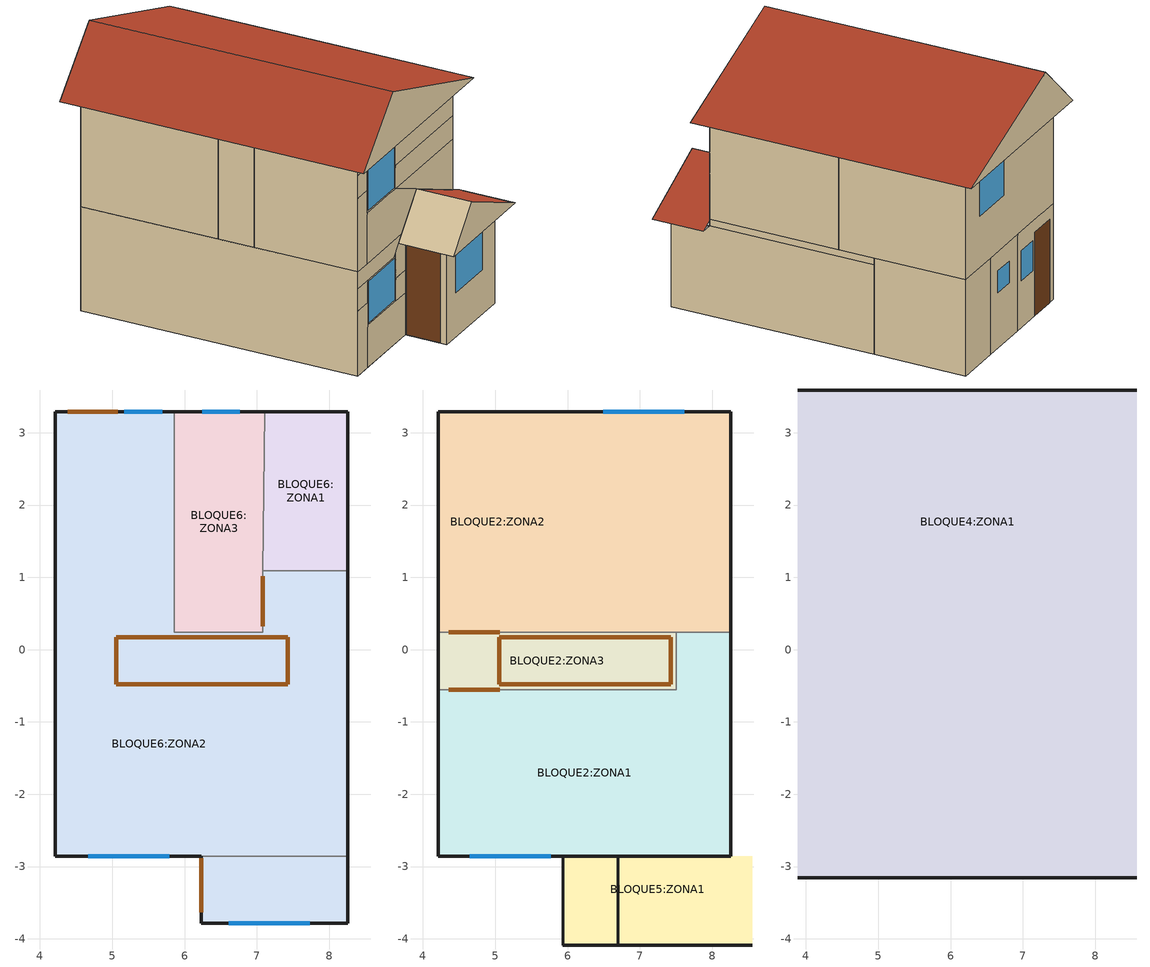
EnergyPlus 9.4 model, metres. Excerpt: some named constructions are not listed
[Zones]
BLOQUE6:ZONA2
 floor ground (Combined ground floor - Uninsulated - Lightweight): 8.26,-3.78 6.23,-3.78 6.23,-2.86 8.26,-2.86 z0; 5.86,0.24 4.21,0.24 4.21,3.29 5.86,3.29 z0; 7.08,-2.86 4.21,-2.86 4.21,0.24 7.08,0.24 z0; 8.26,-2.86 7.08,-2.86 7.08,1.09 8.26,1.09 z0
 wall outside (Wall - Uninsulated - Lightweight): 5.86,3.29 4.21,3.29 4.21,-2.86 z0:2.3; 8.26,-2.86 8.26,1.09 z2.15:2.3; 6.23,-2.86 6.23,-3.78 8.26,-3.78 8.26,1.09 z0:2.15; 5.83,-2.86 6.23,-2.86 z0.93:1.43; 4.63,-2.86 6.23,-2.86 z0:0.93; 4.21,-2.86 4.63,-2.86 z0:1.43; 4.21,-2.86 4.63,-2.86 z1.43:1.93; 4.63,-2.86 5.83,-2.86 z0.93:1.93; 5.83,-2.86,1.43 6.23,-2.86,1.43 6.23,-2.86,2.15 5.93,-2.86,2.15 5.83,-2.86,2.03; 4.21,-2.86,1.93 5.74,-2.86,1.93 6.07,-2.86,2.3 4.21,-2.86,2.3
 wall to BLOQUE5:ZONA1 (Semi-exposed wall Uninsulated - Lightweight): 5.93,-2.86,2.15 8.26,-2.86,2.15 8.26,-2.86,2.29 8.23,-2.86,2.3 6.07,-2.86,2.3
 wall to BLOQUE6:ZONA3 (Lightweight 2 x 25mm gypsum plasterboard with 100mm cavity): 7.08,1.09 7.08,0.24 5.86,0.24 5.86,3.29 z0:2.3
 wall to BLOQUE6:ZONA1 (Lightweight 2 x 25mm gypsum plasterboard with 100mm cavity): 8.26,1.09 7.08,1.09 z0:2.3
 window (Acristalamiento exterior del proyecto - 1001): 5.69,3.29 5.17,3.29 z1.12:1.84; 4.67,-2.86 5.79,-2.86 / 6.61,-3.78 7.73,-3.78 z0.97:1.89
 door inside (IRTSurface): 5.06,-0.48 7.43,-0.48 7.43,0.17 5.06,0.17 z2.3
 door (Wooden door): 5.08,3.29 4.38,3.29 / 6.23,-2.89 6.23,-3.63 z0:2
 door inside (Wooden door): 7.08,1.02 7.08,0.32 z0:2
BLOQUE6:ZONA3
 floor ground (Combined ground floor - Uninsulated - Lightweight): 7.08,0.24 5.86,0.24 5.86,3.29 7.11,3.29 z0
 wall outside (Wall - Uninsulated - Lightweight): 7.11,3.29 5.86,3.29 z0:2.3
 wall to BLOQUE6:ZONA1 (Lightweight 2 x 25mm gypsum plasterboard with 100mm cavity_Rev): 7.08,1.09 7.11,3.29 z0:2.3
 window (Acristalamiento exterior del proyecto - 1001): 6.77,3.29 6.25,3.29 z1.32:1.84
BLOQUE6:ZONA1
 floor ground (Combined ground floor - Uninsulated - Lightweight): 8.26,1.09 7.08,1.09 7.11,3.29 8.26,3.29 z0
 wall outside (Wall - Uninsulated - Lightweight): 8.26,1.09 8.26,3.29 7.11,3.29 z0:2.3
BLOQUE5:ZONA1
 floor outside (Combined external floor - Uninsulated - Lightweight): 6.23,-3.78 5.93,-3.78 5.93,-2.86 6.23,-2.86 z2.15; 8.26,-4.09 5.93,-4.09 5.93,-3.78 8.26,-3.78 z2.15; 8.55,-4.09 8.26,-4.09 8.26,-2.86 8.55,-2.86 z2.15
 floor to BLOQUE6:ZONA2 (Combined semi-exposed roof - Uninsulated - Lightweight_Reversed): 8.26,-3.78 6.23,-3.78 6.23,-2.86 8.26,-2.86 z2.15
 wall outside (Wall - Uninsulated - Lightweight): 5.93,-2.86,2.15 5.93,-4.09,2.15 6.7,-4.09,3.01 6.7,-2.86,3.01; 5.93,-4.09,2.15 8.55,-4.09,2.15 6.7,-4.09,3.01
 wall to BLOQUE2:ZONA1 (Semi-exposed wall Uninsulated - Lightweight_Rev): 8.23,-2.86,2.3 6.07,-2.86,2.3 6.7,-2.86,3.01
 roof outside (Pitched roof - Uninsulated - Lightweight): 8.55,-4.09,2.15 8.55,-2.86,2.15 6.7,-2.86,3.01 6.7,-4.09,3.01
BLOQUE2:ZONA1
 floor to BLOQUE6:ZONA2 (100mm concrete slab_Reversed_Rev): 8.26,-0.56 7.51,-0.56 7.51,0.24 8.26,0.24 z2.3; 8.26,-2.86 4.21,-2.86 4.21,-0.56 8.26,-0.56 z2.3
 wall outside (Wall - Uninsulated - Lightweight): 8.26,-2.86 8.26,0.24 / 4.21,-0.56 4.21,-2.86 z2.3:4.69; 5.81,-2.86 8.26,-2.86 z3.42:3.92; 4.21,-2.86 4.61,-2.86 z2.3:3.92; 4.21,-2.86 4.61,-2.86 z3.92:4.42; 4.21,-2.86 5.81,-2.86 z4.42:4.69; 5.81,-2.86 8.26,-2.86 z3.92:4.69; 4.61,-2.86 5.81,-2.86 z3.42:4.42; 4.61,-2.86,2.3 6.07,-2.86,2.3 6.7,-2.86,3.01 5.82,-2.86,3.42 4.61,-2.86,3.42; 5.82,-2.86,3.42 8.23,-2.86,2.3 8.26,-2.86,2.3 8.26,-2.86,3.42
 wall to BLOQUE2:ZONA3 (Lightweight 2 x 25mm gypsum plasterboard with 100mm cavity_Rev): 7.51,0.24 7.51,-0.56 4.21,-0.56 z2.3:4.69
 wall to BLOQUE2:ZONA2 (Lightweight 2 x 25mm gypsum plasterboard with 100mm cavity): 8.26,0.24 7.51,0.24 z2.3:4.69
 window (Acristalamiento exterior del proyecto - 1001): 4.65,-2.86 5.77,-2.86 z3.46:4.38
 door inside (Wooden door_Rev): 5.06,-0.56 4.36,-0.56 z2.4:4.4
BLOQUE2:ZONA3
 floor to BLOQUE6:ZONA2 (100mm concrete slab_Reversed_Rev): 7.51,-0.56 4.21,-0.56 4.21,0.24 7.51,0.24 z2.3
 wall outside (Wall - Uninsulated - Lightweight): 4.21,0.24 4.21,-0.56 z2.3:4.69
 wall to BLOQUE2:ZONA2 (Lightweight 2 x 25mm gypsum plasterboard with 100mm cavity): 7.51,0.24 4.21,0.24 z2.3:4.69
 door inside (Wooden door): 5.06,0.24 4.36,0.24 z2.4:4.4
BLOQUE2:ZONA2
 floor to BLOQUE6:ZONA2 (100mm concrete slab_Reversed_Rev): 5.86,0.24 4.21,0.24 4.21,3.29 5.86,3.29 z2.3; 8.26,0.24 7.08,0.24 7.08,1.09 8.26,1.09 z2.3
 floor to BLOQUE6:ZONA1 (100mm concrete slab_Reversed_Rev): 8.26,1.09 7.08,1.09 7.11,3.29 8.26,3.29 z2.3
 floor to BLOQUE6:ZONA3 (100mm concrete slab_Reversed_Rev): 7.08,0.24 5.86,0.24 5.86,3.29 7.11,3.29 z2.3
 wall outside (Wall - Uninsulated - Lightweight): 8.26,0.24 8.26,3.29 4.21,3.29 4.21,0.24 z2.3:4.69
 window (Acristalamiento exterior del proyecto - 1001): 7.62,3.29 6.5,3.29 z3.53:4.45
BLOQUE4:ZONA1
 floor outside (Combined external floor - Uninsulated - Lightweight): 4.21,-2.86 3.89,-2.86 3.89,0.22 4.21,0.22 z4.69; 8.26,-3.16 3.89,-3.16 3.89,-2.86 8.26,-2.86 z4.69; 8.58,-3.16 8.26,-3.16 8.26,0.22 8.58,0.22 z4.69; 8.58,0.22 8.26,0.22 8.26,3.29 8.58,3.29 z4.69; 8.58,3.29 4.21,3.29 4.21,3.59 8.58,3.59 z4.69; 4.21,0.22 3.89,0.22 3.89,3.59 4.21,3.59 z4.69
 floor to BLOQUE2:ZONA3 (Combined semi-exposed roof - Uninsulated - Lightweight_Rev): 7.51,-0.56 4.21,-0.56 4.21,0.24 7.51,0.24 z4.69
 floor to BLOQUE2:ZONA1 (Combined semi-exposed roof - Uninsulated - Lightweight_Rev): 8.26,-0.56 7.51,-0.56 7.51,0.24 8.26,0.24 z4.69; 8.26,-2.86 4.21,-2.86 4.21,-0.56 8.26,-0.56 z4.69
 floor to BLOQUE2:ZONA2 (Combined semi-exposed roof - Uninsulated - Lightweight_Rev): 8.26,0.24 4.21,0.24 4.21,3.29 8.26,3.29 z4.69
 wall outside (Wall - Uninsulated - Lightweight): 8.58,3.59,4.69 3.89,3.59,4.69 5.15,3.59,5.93; 3.89,-3.16,4.69 8.58,-3.16,4.69 5.15,-3.16,5.93
 roof outside (Pitched roof - Uninsulated - Lightweight): 8.58,-3.16,4.69 8.58,3.59,4.69 5.15,3.59,5.93 5.15,-3.16,5.93; 3.89,3.59,4.69 3.89,-3.16,4.69 5.15,-3.16,5.93 5.15,3.59,5.93
[Material:NoMass] Roughness=Rough; Thermal Resistance=0.18; Thermal Absorptance=0.9; Solar Absorptance=0.7; Visible Absorptance=0.7
2_RVAL_2; 19_RVAL_2
[Construction]
Combined semi-exposed roof - Uninsulated - Lightweight_Reversed_Rev: Plywood (Heavyweight)_.01, 2_RVAL_2, Plasterboard_.013
100mm concrete slab_Reversed: Cast Concrete (Dense)_.1
Combined semi-exposed roof - Uninsulated - Lightweight: Plywood (Heavyweight)_.01, 19_RVAL_2, Plasterboard_.013
[ENERGYMANAGEMENTSYSTEM:PROGRAM]
CountHours_BLOQUE6_ZONA2: if (ComfStand == 1) || (ComfStand == 10); if (RMOT >= AHSTall) && (RMOT <= ACSTaul); if (BLOQUE6_ZONA2_OpT <= ACSTnoTol); if (BLOQUE6_ZONA2_OpT >= AHSTnoTol); set ComfHours_BLOQUE6_ZONA2 = 1*ZoneTimeStep; set DiscomfAppHotHours_BLOQUE6_ZONA2 = 0; set DiscomfAppColdHours_BLOQUE6_ZONA2 = 0; set DiscomfNonAppHotHours_BLOQUE6_ZONA2 = 0; set DiscomfNonAppColdHours_BLOQUE6_ZONA2 = 0; endif; elseif (BLOQUE6_ZONA2_OpT > ACSTnoTol); set ComfHours_BLOQUE6_ZONA2 = 0; set DiscomfAppHotHours_BLOQUE6_ZONA2 = 1*ZoneTimeStep; set DiscomfAppColdHours_BLOQUE6_ZONA2 = 0; set DiscomfNonAppHotHours_BLOQUE6_ZONA2 = 0; set DiscomfNonAppColdHours_BLOQUE6_ZONA2 = 0; elseif (BLOQUE6_ZONA2_OpT < AHSTnoTol); set ComfHours_BLOQUE6_ZONA2 = 0; set DiscomfAppHotHours_BLOQUE6_ZONA2 = 0; set DiscomfAppColdHours_BLOQUE6_ZONA2 = 1*ZoneTimeStep; set DiscomfNonAppHotHours_BLOQUE6_ZONA2 = 0; set DiscomfNonAppColdHours_BLOQUE6_ZONA2 = 0; endif; elseif (RMOT > ACSTaul); set ComfHours_BLOQUE6_ZONA2 = 0; set DiscomfAppHotHours_BLOQUE6_ZONA2 = 0; set DiscomfAppColdHours_BLOQUE6_ZONA2 = 0; set DiscomfNonAppHotHours_BLOQUE6_ZONA2 = 1*ZoneTimeStep; set DiscomfNonAppColdHours_BLOQUE6_ZONA2 = 0; elseif (RMOT < AHSTall); set ComfHours_BLOQUE6_ZONA2 = 0; set DiscomfAppHotHours_BLOQUE6_ZONA2 = 0; set DiscomfAppColdHours_BLOQUE6_ZONA2 = 0; set DiscomfNonAppHotHours_BLOQUE6_ZONA2 = 0; set DiscomfNonAppColdHours_BLOQUE6_ZONA2 = 1*ZoneTimeStep; endif; else; if (PMOT >= AHSTall) && (PMOT <= ACSTaul); if (BLOQUE6_ZONA2_OpT <= ACSTnoTol); if (BLOQUE6_ZONA2_OpT >= AHSTnoTol); set ComfHours_BLOQUE6_ZONA2 = 1*ZoneTimeStep; set DiscomfAppHotHours_BLOQUE6_ZONA2 = 0; set DiscomfAppColdHours_BLOQUE6_ZONA2 = 0; set DiscomfNonAppHotHours_BLOQUE6_ZONA2 = 0; set DiscomfNonAppColdHours_BLOQUE6_ZONA2 = 0; endif; elseif (BLOQUE6_ZONA2_OpT > ACSTnoTol); set ComfHours_BLOQUE6_ZONA2 = 0; set DiscomfAppHotHours_BLOQUE6_ZONA2 = 1*ZoneTimeStep; set DiscomfAppColdHours_BLOQUE6_ZONA2 = 0; set DiscomfNonAppHotHours_BLOQUE6_ZONA2 = 0; set DiscomfNonAppColdHours_BLOQUE6_ZONA2 = 0; elseif (BLOQUE6_ZONA2_OpT < AHSTnoTol); set ComfHours_BLOQUE6_ZONA2 = 0; set DiscomfAppHotHours_BLOQUE6_ZONA2 = 0; set DiscomfAppColdHours_BLOQUE6_ZONA2 = 1*ZoneTimeStep; set DiscomfNonAppHotHours_BLOQUE6_ZONA2 = 0; set DiscomfNonAppColdHours_BLOQUE6_ZONA2 = 0; endif; elseif (PMOT > ACSTaul); set ComfHours_BLOQUE6_ZONA2 = 0; set DiscomfAppHotHours_BLOQUE6_ZONA2 = 0; set DiscomfAppColdHours_BLOQUE6_ZONA2 = 0; set DiscomfNonAppHotHours_BLOQUE6_ZONA2 = 1*ZoneTimeStep; set DiscomfNonAppColdHours_BLOQUE6_ZONA2 = 0; elseif (PMOT < AHSTall); set ComfHours_BLOQUE6_ZONA2 = 0; set DiscomfAppHotHours_BLOQUE6_ZONA2 = 0; set DiscomfAppColdHours_BLOQUE6_ZONA2 = 0; set DiscomfNonAppHotHours_BLOQUE6_ZONA2 = 0; set DiscomfNonAppColdHours_BLOQUE6_ZONA2 = 1*ZoneTimeStep; endif; endif
CountHours_BLOQUE6_ZONA1: if (ComfStand == 1) || (ComfStand == 10); if (RMOT >= AHSTall) && (RMOT <= ACSTaul); if (BLOQUE6_ZONA1_OpT <= ACSTnoTol); if (BLOQUE6_ZONA1_OpT >= AHSTnoTol); set ComfHours_BLOQUE6_ZONA1 = 1*ZoneTimeStep; set DiscomfAppHotHours_BLOQUE6_ZONA1 = 0; set DiscomfAppColdHours_BLOQUE6_ZONA1 = 0; set DiscomfNonAppHotHours_BLOQUE6_ZONA1 = 0; set DiscomfNonAppColdHours_BLOQUE6_ZONA1 = 0; endif; elseif (BLOQUE6_ZONA1_OpT > ACSTnoTol); set ComfHours_BLOQUE6_ZONA1 = 0; set DiscomfAppHotHours_BLOQUE6_ZONA1 = 1*ZoneTimeStep; set DiscomfAppColdHours_BLOQUE6_ZONA1 = 0; set DiscomfNonAppHotHours_BLOQUE6_ZONA1 = 0; set DiscomfNonAppColdHours_BLOQUE6_ZONA1 = 0; elseif (BLOQUE6_ZONA1_OpT < AHSTnoTol); set ComfHours_BLOQUE6_ZONA1 = 0; set DiscomfAppHotHours_BLOQUE6_ZONA1 = 0; set DiscomfAppColdHours_BLOQUE6_ZONA1 = 1*ZoneTimeStep; set DiscomfNonAppHotHours_BLOQUE6_ZONA1 = 0; set DiscomfNonAppColdHours_BLOQUE6_ZONA1 = 0; endif; elseif (RMOT > ACSTaul); set ComfHours_BLOQUE6_ZONA1 = 0; set DiscomfAppHotHours_BLOQUE6_ZONA1 = 0; set DiscomfAppColdHours_BLOQUE6_ZONA1 = 0; set DiscomfNonAppHotHours_BLOQUE6_ZONA1 = 1*ZoneTimeStep; set DiscomfNonAppColdHours_BLOQUE6_ZONA1 = 0; elseif (RMOT < AHSTall); set ComfHours_BLOQUE6_ZONA1 = 0; set DiscomfAppHotHours_BLOQUE6_ZONA1 = 0; set DiscomfAppColdHours_BLOQUE6_ZONA1 = 0; set DiscomfNonAppHotHours_BLOQUE6_ZONA1 = 0; set DiscomfNonAppColdHours_BLOQUE6_ZONA1 = 1*ZoneTimeStep; endif; else; if (PMOT >= AHSTall) && (PMOT <= ACSTaul); if (BLOQUE6_ZONA1_OpT <= ACSTnoTol); if (BLOQUE6_ZONA1_OpT >= AHSTnoTol); set ComfHours_BLOQUE6_ZONA1 = 1*ZoneTimeStep; set DiscomfAppHotHours_BLOQUE6_ZONA1 = 0; set DiscomfAppColdHours_BLOQUE6_ZONA1 = 0; set DiscomfNonAppHotHours_BLOQUE6_ZONA1 = 0; set DiscomfNonAppColdHours_BLOQUE6_ZONA1 = 0; endif; elseif (BLOQUE6_ZONA1_OpT > ACSTnoTol); set ComfHours_BLOQUE6_ZONA1 = 0; set DiscomfAppHotHours_BLOQUE6_ZONA1 = 1*ZoneTimeStep; set DiscomfAppColdHours_BLOQUE6_ZONA1 = 0; set DiscomfNonAppHotHours_BLOQUE6_ZONA1 = 0; set DiscomfNonAppColdHours_BLOQUE6_ZONA1 = 0; elseif (BLOQUE6_ZONA1_OpT < AHSTnoTol); set ComfHours_BLOQUE6_ZONA1 = 0; set DiscomfAppHotHours_BLOQUE6_ZONA1 = 0; set DiscomfAppColdHours_BLOQUE6_ZONA1 = 1*ZoneTimeStep; set DiscomfNonAppHotHours_BLOQUE6_ZONA1 = 0; set DiscomfNonAppColdHours_BLOQUE6_ZONA1 = 0; endif; elseif (PMOT > ACSTaul); set ComfHours_BLOQUE6_ZONA1 = 0; set DiscomfAppHotHours_BLOQUE6_ZONA1 = 0; set DiscomfAppColdHours_BLOQUE6_ZONA1 = 0; set DiscomfNonAppHotHours_BLOQUE6_ZONA1 = 1*ZoneTimeStep; set DiscomfNonAppColdHours_BLOQUE6_ZONA1 = 0; elseif (PMOT < AHSTall); set ComfHours_BLOQUE6_ZONA1 = 0; set DiscomfAppHotHours_BLOQUE6_ZONA1 = 0; set DiscomfAppColdHours_BLOQUE6_ZONA1 = 0; set DiscomfNonAppHotHours_BLOQUE6_ZONA1 = 0; set DiscomfNonAppColdHours_BLOQUE6_ZONA1 = 1*ZoneTimeStep; endif; endif
CountHours_BLOQUE6_ZONA3: if (ComfStand == 1) || (ComfStand == 10); if (RMOT >= AHSTall) && (RMOT <= ACSTaul); if (BLOQUE6_ZONA3_OpT <= ACSTnoTol); if (BLOQUE6_ZONA3_OpT >= AHSTnoTol); set ComfHours_BLOQUE6_ZONA3 = 1*ZoneTimeStep; set DiscomfAppHotHours_BLOQUE6_ZONA3 = 0; set DiscomfAppColdHours_BLOQUE6_ZONA3 = 0; set DiscomfNonAppHotHours_BLOQUE6_ZONA3 = 0; set DiscomfNonAppColdHours_BLOQUE6_ZONA3 = 0; endif; elseif (BLOQUE6_ZONA3_OpT > ACSTnoTol); set ComfHours_BLOQUE6_ZONA3 = 0; set DiscomfAppHotHours_BLOQUE6_ZONA3 = 1*ZoneTimeStep; set DiscomfAppColdHours_BLOQUE6_ZONA3 = 0; set DiscomfNonAppHotHours_BLOQUE6_ZONA3 = 0; set DiscomfNonAppColdHours_BLOQUE6_ZONA3 = 0; elseif (BLOQUE6_ZONA3_OpT < AHSTnoTol); set ComfHours_BLOQUE6_ZONA3 = 0; set DiscomfAppHotHours_BLOQUE6_ZONA3 = 0; set DiscomfAppColdHours_BLOQUE6_ZONA3 = 1*ZoneTimeStep; set DiscomfNonAppHotHours_BLOQUE6_ZONA3 = 0; set DiscomfNonAppColdHours_BLOQUE6_ZONA3 = 0; endif; elseif (RMOT > ACSTaul); set ComfHours_BLOQUE6_ZONA3 = 0; set DiscomfAppHotHours_BLOQUE6_ZONA3 = 0; set DiscomfAppColdHours_BLOQUE6_ZONA3 = 0; set DiscomfNonAppHotHours_BLOQUE6_ZONA3 = 1*ZoneTimeStep; set DiscomfNonAppColdHours_BLOQUE6_ZONA3 = 0; elseif (RMOT < AHSTall); set ComfHours_BLOQUE6_ZONA3 = 0; set DiscomfAppHotHours_BLOQUE6_ZONA3 = 0; set DiscomfAppColdHours_BLOQUE6_ZONA3 = 0; set DiscomfNonAppHotHours_BLOQUE6_ZONA3 = 0; set DiscomfNonAppColdHours_BLOQUE6_ZONA3 = 1*ZoneTimeStep; endif; else; if (PMOT >= AHSTall) && (PMOT <= ACSTaul); if (BLOQUE6_ZONA3_OpT <= ACSTnoTol); if (BLOQUE6_ZONA3_OpT >= AHSTnoTol); set ComfHours_BLOQUE6_ZONA3 = 1*ZoneTimeStep; set DiscomfAppHotHours_BLOQUE6_ZONA3 = 0; set DiscomfAppColdHours_BLOQUE6_ZONA3 = 0; set DiscomfNonAppHotHours_BLOQUE6_ZONA3 = 0; set DiscomfNonAppColdHours_BLOQUE6_ZONA3 = 0; endif; elseif (BLOQUE6_ZONA3_OpT > ACSTnoTol); set ComfHours_BLOQUE6_ZONA3 = 0; set DiscomfAppHotHours_BLOQUE6_ZONA3 = 1*ZoneTimeStep; set DiscomfAppColdHours_BLOQUE6_ZONA3 = 0; set DiscomfNonAppHotHours_BLOQUE6_ZONA3 = 0; set DiscomfNonAppColdHours_BLOQUE6_ZONA3 = 0; elseif (BLOQUE6_ZONA3_OpT < AHSTnoTol); set ComfHours_BLOQUE6_ZONA3 = 0; set DiscomfAppHotHours_BLOQUE6_ZONA3 = 0; set DiscomfAppColdHours_BLOQUE6_ZONA3 = 1*ZoneTimeStep; set DiscomfNonAppHotHours_BLOQUE6_ZONA3 = 0; set DiscomfNonAppColdHours_BLOQUE6_ZONA3 = 0; endif; elseif (PMOT > ACSTaul); set ComfHours_BLOQUE6_ZONA3 = 0; set DiscomfAppHotHours_BLOQUE6_ZONA3 = 0; set DiscomfAppColdHours_BLOQUE6_ZONA3 = 0; set DiscomfNonAppHotHours_BLOQUE6_ZONA3 = 1*ZoneTimeStep; set DiscomfNonAppColdHours_BLOQUE6_ZONA3 = 0; elseif (PMOT < AHSTall); set ComfHours_BLOQUE6_ZONA3 = 0; set DiscomfAppHotHours_BLOQUE6_ZONA3 = 0; set DiscomfAppColdHours_BLOQUE6_ZONA3 = 0; set DiscomfNonAppHotHours_BLOQUE6_ZONA3 = 0; set DiscomfNonAppColdHours_BLOQUE6_ZONA3 = 1*ZoneTimeStep; endif; endif
CountHours_BLOQUE2_ZONA3: if (ComfStand == 1) || (ComfStand == 10); if (RMOT >= AHSTall) && (RMOT <= ACSTaul); if (BLOQUE2_ZONA3_OpT <= ACSTnoTol); if (BLOQUE2_ZONA3_OpT >= AHSTnoTol); set ComfHours_BLOQUE2_ZONA3 = 1*ZoneTimeStep; set DiscomfAppHotHours_BLOQUE2_ZONA3 = 0; set DiscomfAppColdHours_BLOQUE2_ZONA3 = 0; set DiscomfNonAppHotHours_BLOQUE2_ZONA3 = 0; set DiscomfNonAppColdHours_BLOQUE2_ZONA3 = 0; endif; elseif (BLOQUE2_ZONA3_OpT > ACSTnoTol); set ComfHours_BLOQUE2_ZONA3 = 0; set DiscomfAppHotHours_BLOQUE2_ZONA3 = 1*ZoneTimeStep; set DiscomfAppColdHours_BLOQUE2_ZONA3 = 0; set DiscomfNonAppHotHours_BLOQUE2_ZONA3 = 0; set DiscomfNonAppColdHours_BLOQUE2_ZONA3 = 0; elseif (BLOQUE2_ZONA3_OpT < AHSTnoTol); set ComfHours_BLOQUE2_ZONA3 = 0; set DiscomfAppHotHours_BLOQUE2_ZONA3 = 0; set DiscomfAppColdHours_BLOQUE2_ZONA3 = 1*ZoneTimeStep; set DiscomfNonAppHotHours_BLOQUE2_ZONA3 = 0; set DiscomfNonAppColdHours_BLOQUE2_ZONA3 = 0; endif; elseif (RMOT > ACSTaul); set ComfHours_BLOQUE2_ZONA3 = 0; set DiscomfAppHotHours_BLOQUE2_ZONA3 = 0; set DiscomfAppColdHours_BLOQUE2_ZONA3 = 0; set DiscomfNonAppHotHours_BLOQUE2_ZONA3 = 1*ZoneTimeStep; set DiscomfNonAppColdHours_BLOQUE2_ZONA3 = 0; elseif (RMOT < AHSTall); set ComfHours_BLOQUE2_ZONA3 = 0; set DiscomfAppHotHours_BLOQUE2_ZONA3 = 0; set DiscomfAppColdHours_BLOQUE2_ZONA3 = 0; set DiscomfNonAppHotHours_BLOQUE2_ZONA3 = 0; set DiscomfNonAppColdHours_BLOQUE2_ZONA3 = 1*ZoneTimeStep; endif; else; if (PMOT >= AHSTall) && (PMOT <= ACSTaul); if (BLOQUE2_ZONA3_OpT <= ACSTnoTol); if (BLOQUE2_ZONA3_OpT >= AHSTnoTol); set ComfHours_BLOQUE2_ZONA3 = 1*ZoneTimeStep; set DiscomfAppHotHours_BLOQUE2_ZONA3 = 0; set DiscomfAppColdHours_BLOQUE2_ZONA3 = 0; set DiscomfNonAppHotHours_BLOQUE2_ZONA3 = 0; set DiscomfNonAppColdHours_BLOQUE2_ZONA3 = 0; endif; elseif (BLOQUE2_ZONA3_OpT > ACSTnoTol); set ComfHours_BLOQUE2_ZONA3 = 0; set DiscomfAppHotHours_BLOQUE2_ZONA3 = 1*ZoneTimeStep; set DiscomfAppColdHours_BLOQUE2_ZONA3 = 0; set DiscomfNonAppHotHours_BLOQUE2_ZONA3 = 0; set DiscomfNonAppColdHours_BLOQUE2_ZONA3 = 0; elseif (BLOQUE2_ZONA3_OpT < AHSTnoTol); set ComfHours_BLOQUE2_ZONA3 = 0; set DiscomfAppHotHours_BLOQUE2_ZONA3 = 0; set DiscomfAppColdHours_BLOQUE2_ZONA3 = 1*ZoneTimeStep; set DiscomfNonAppHotHours_BLOQUE2_ZONA3 = 0; set DiscomfNonAppColdHours_BLOQUE2_ZONA3 = 0; endif; elseif (PMOT > ACSTaul); set ComfHours_BLOQUE2_ZONA3 = 0; set DiscomfAppHotHours_BLOQUE2_ZONA3 = 0; set DiscomfAppColdHours_BLOQUE2_ZONA3 = 0; set DiscomfNonAppHotHours_BLOQUE2_ZONA3 = 1*ZoneTimeStep; set DiscomfNonAppColdHours_BLOQUE2_ZONA3 = 0; elseif (PMOT < AHSTall); set ComfHours_BLOQUE2_ZONA3 = 0; set DiscomfAppHotHours_BLOQUE2_ZONA3 = 0; set DiscomfAppColdHours_BLOQUE2_ZONA3 = 0; set DiscomfNonAppHotHours_BLOQUE2_ZONA3 = 0; set DiscomfNonAppColdHours_BLOQUE2_ZONA3 = 1*ZoneTimeStep; endif; endif
CountHours_BLOQUE2_ZONA1: if (ComfStand == 1) || (ComfStand == 10); if (RMOT >= AHSTall) && (RMOT <= ACSTaul); if (BLOQUE2_ZONA1_OpT <= ACSTnoTol); if (BLOQUE2_ZONA1_OpT >= AHSTnoTol); set ComfHours_BLOQUE2_ZONA1 = 1*ZoneTimeStep; set DiscomfAppHotHours_BLOQUE2_ZONA1 = 0; set DiscomfAppColdHours_BLOQUE2_ZONA1 = 0; set DiscomfNonAppHotHours_BLOQUE2_ZONA1 = 0; set DiscomfNonAppColdHours_BLOQUE2_ZONA1 = 0; endif; elseif (BLOQUE2_ZONA1_OpT > ACSTnoTol); set ComfHours_BLOQUE2_ZONA1 = 0; set DiscomfAppHotHours_BLOQUE2_ZONA1 = 1*ZoneTimeStep; set DiscomfAppColdHours_BLOQUE2_ZONA1 = 0; set DiscomfNonAppHotHours_BLOQUE2_ZONA1 = 0; set DiscomfNonAppColdHours_BLOQUE2_ZONA1 = 0; elseif (BLOQUE2_ZONA1_OpT < AHSTnoTol); set ComfHours_BLOQUE2_ZONA1 = 0; set DiscomfAppHotHours_BLOQUE2_ZONA1 = 0; set DiscomfAppColdHours_BLOQUE2_ZONA1 = 1*ZoneTimeStep; set DiscomfNonAppHotHours_BLOQUE2_ZONA1 = 0; set DiscomfNonAppColdHours_BLOQUE2_ZONA1 = 0; endif; elseif (RMOT > ACSTaul); set ComfHours_BLOQUE2_ZONA1 = 0; set DiscomfAppHotHours_BLOQUE2_ZONA1 = 0; set DiscomfAppColdHours_BLOQUE2_ZONA1 = 0; set DiscomfNonAppHotHours_BLOQUE2_ZONA1 = 1*ZoneTimeStep; set DiscomfNonAppColdHours_BLOQUE2_ZONA1 = 0; elseif (RMOT < AHSTall); set ComfHours_BLOQUE2_ZONA1 = 0; set DiscomfAppHotHours_BLOQUE2_ZONA1 = 0; set DiscomfAppColdHours_BLOQUE2_ZONA1 = 0; set DiscomfNonAppHotHours_BLOQUE2_ZONA1 = 0; set DiscomfNonAppColdHours_BLOQUE2_ZONA1 = 1*ZoneTimeStep; endif; else; if (PMOT >= AHSTall) && (PMOT <= ACSTaul); if (BLOQUE2_ZONA1_OpT <= ACSTnoTol); if (BLOQUE2_ZONA1_OpT >= AHSTnoTol); set ComfHours_BLOQUE2_ZONA1 = 1*ZoneTimeStep; set DiscomfAppHotHours_BLOQUE2_ZONA1 = 0; set DiscomfAppColdHours_BLOQUE2_ZONA1 = 0; set DiscomfNonAppHotHours_BLOQUE2_ZONA1 = 0; set DiscomfNonAppColdHours_BLOQUE2_ZONA1 = 0; endif; elseif (BLOQUE2_ZONA1_OpT > ACSTnoTol); set ComfHours_BLOQUE2_ZONA1 = 0; set DiscomfAppHotHours_BLOQUE2_ZONA1 = 1*ZoneTimeStep; set DiscomfAppColdHours_BLOQUE2_ZONA1 = 0; set DiscomfNonAppHotHours_BLOQUE2_ZONA1 = 0; set DiscomfNonAppColdHours_BLOQUE2_ZONA1 = 0; elseif (BLOQUE2_ZONA1_OpT < AHSTnoTol); set ComfHours_BLOQUE2_ZONA1 = 0; set DiscomfAppHotHours_BLOQUE2_ZONA1 = 0; set DiscomfAppColdHours_BLOQUE2_ZONA1 = 1*ZoneTimeStep; set DiscomfNonAppHotHours_BLOQUE2_ZONA1 = 0; set DiscomfNonAppColdHours_BLOQUE2_ZONA1 = 0; endif; elseif (PMOT > ACSTaul); set ComfHours_BLOQUE2_ZONA1 = 0; set DiscomfAppHotHours_BLOQUE2_ZONA1 = 0; set DiscomfAppColdHours_BLOQUE2_ZONA1 = 0; set DiscomfNonAppHotHours_BLOQUE2_ZONA1 = 1*ZoneTimeStep; set DiscomfNonAppColdHours_BLOQUE2_ZONA1 = 0; elseif (PMOT < AHSTall); set ComfHours_BLOQUE2_ZONA1 = 0; set DiscomfAppHotHours_BLOQUE2_ZONA1 = 0; set DiscomfAppColdHours_BLOQUE2_ZONA1 = 0; set DiscomfNonAppHotHours_BLOQUE2_ZONA1 = 0; set DiscomfNonAppColdHours_BLOQUE2_ZONA1 = 1*ZoneTimeStep; endif; endif
CountHours_BLOQUE2_ZONA2: if (ComfStand == 1) || (ComfStand == 10); if (RMOT >= AHSTall) && (RMOT <= ACSTaul); if (BLOQUE2_ZONA2_OpT <= ACSTnoTol); if (BLOQUE2_ZONA2_OpT >= AHSTnoTol); set ComfHours_BLOQUE2_ZONA2 = 1*ZoneTimeStep; set DiscomfAppHotHours_BLOQUE2_ZONA2 = 0; set DiscomfAppColdHours_BLOQUE2_ZONA2 = 0; set DiscomfNonAppHotHours_BLOQUE2_ZONA2 = 0; set DiscomfNonAppColdHours_BLOQUE2_ZONA2 = 0; endif; elseif (BLOQUE2_ZONA2_OpT > ACSTnoTol); set ComfHours_BLOQUE2_ZONA2 = 0; set DiscomfAppHotHours_BLOQUE2_ZONA2 = 1*ZoneTimeStep; set DiscomfAppColdHours_BLOQUE2_ZONA2 = 0; set DiscomfNonAppHotHours_BLOQUE2_ZONA2 = 0; set DiscomfNonAppColdHours_BLOQUE2_ZONA2 = 0; elseif (BLOQUE2_ZONA2_OpT < AHSTnoTol); set ComfHours_BLOQUE2_ZONA2 = 0; set DiscomfAppHotHours_BLOQUE2_ZONA2 = 0; set DiscomfAppColdHours_BLOQUE2_ZONA2 = 1*ZoneTimeStep; set DiscomfNonAppHotHours_BLOQUE2_ZONA2 = 0; set DiscomfNonAppColdHours_BLOQUE2_ZONA2 = 0; endif; elseif (RMOT > ACSTaul); set ComfHours_BLOQUE2_ZONA2 = 0; set DiscomfAppHotHours_BLOQUE2_ZONA2 = 0; set DiscomfAppColdHours_BLOQUE2_ZONA2 = 0; set DiscomfNonAppHotHours_BLOQUE2_ZONA2 = 1*ZoneTimeStep; set DiscomfNonAppColdHours_BLOQUE2_ZONA2 = 0; elseif (RMOT < AHSTall); set ComfHours_BLOQUE2_ZONA2 = 0; set DiscomfAppHotHours_BLOQUE2_ZONA2 = 0; set DiscomfAppColdHours_BLOQUE2_ZONA2 = 0; set DiscomfNonAppHotHours_BLOQUE2_ZONA2 = 0; set DiscomfNonAppColdHours_BLOQUE2_ZONA2 = 1*ZoneTimeStep; endif; else; if (PMOT >= AHSTall) && (PMOT <= ACSTaul); if (BLOQUE2_ZONA2_OpT <= ACSTnoTol); if (BLOQUE2_ZONA2_OpT >= AHSTnoTol); set ComfHours_BLOQUE2_ZONA2 = 1*ZoneTimeStep; set DiscomfAppHotHours_BLOQUE2_ZONA2 = 0; set DiscomfAppColdHours_BLOQUE2_ZONA2 = 0; set DiscomfNonAppHotHours_BLOQUE2_ZONA2 = 0; set DiscomfNonAppColdHours_BLOQUE2_ZONA2 = 0; endif; elseif (BLOQUE2_ZONA2_OpT > ACSTnoTol); set ComfHours_BLOQUE2_ZONA2 = 0; set DiscomfAppHotHours_BLOQUE2_ZONA2 = 1*ZoneTimeStep; set DiscomfAppColdHours_BLOQUE2_ZONA2 = 0; set DiscomfNonAppHotHours_BLOQUE2_ZONA2 = 0; set DiscomfNonAppColdHours_BLOQUE2_ZONA2 = 0; elseif (BLOQUE2_ZONA2_OpT < AHSTnoTol); set ComfHours_BLOQUE2_ZONA2 = 0; set DiscomfAppHotHours_BLOQUE2_ZONA2 = 0; set DiscomfAppColdHours_BLOQUE2_ZONA2 = 1*ZoneTimeStep; set DiscomfNonAppHotHours_BLOQUE2_ZONA2 = 0; set DiscomfNonAppColdHours_BLOQUE2_ZONA2 = 0; endif; elseif (PMOT > ACSTaul); set ComfHours_BLOQUE2_ZONA2 = 0; set DiscomfAppHotHours_BLOQUE2_ZONA2 = 0; set DiscomfAppColdHours_BLOQUE2_ZONA2 = 0; set DiscomfNonAppHotHours_BLOQUE2_ZONA2 = 1*ZoneTimeStep; set DiscomfNonAppColdHours_BLOQUE2_ZONA2 = 0; elseif (PMOT < AHSTall); set ComfHours_BLOQUE2_ZONA2 = 0; set DiscomfAppHotHours_BLOQUE2_ZONA2 = 0; set DiscomfAppColdHours_BLOQUE2_ZONA2 = 0; set DiscomfNonAppHotHours_BLOQUE2_ZONA2 = 0; set DiscomfNonAppColdHours_BLOQUE2_ZONA2 = 1*ZoneTimeStep; endif; endif
SetAppLimits: If ComfStand == 1; set ACSTaul = 30; set ACSTall = 10; set AHSTaul = 30; set AHSTall = 10; elseif ComfStand == 2 || ComfStand == 12; set ACSTaul = 33.5; set ACSTall = 10; set AHSTaul = 33.5; set AHSTall = 10; elseif ComfStand == 3; set ACSTaul = 30; set ACSTall = 5; set AHSTaul = 30; set AHSTall = 5; elseif (ComfStand == 4) || (ComfStand == 5); if CAT == 1; set ACSTaul = 28; set ACSTall = 18; set AHSTaul = 28; set AHSTall = 18; elseif CAT == 2; set ACSTaul = 30; set ACSTall = 18; set AHSTaul = 28; set AHSTall = 16; else; set ACSTaul = 50; set ACSTall = 50; set AHSTaul = 50; set AHSTall = 50; endif; elseif ComfStand == 6; set ACSTaul = 30; set ACSTall = -7; set AHSTaul = 30; set AHSTall = -7; elseif ComfStand == 7; set ACSTaul = 31; set ACSTall = 12.5; set AHSTaul = 31; set AHSTall = 12.5; elseif ComfStand == 8; set ACSTaul = 38.5; set ACSTall = 13; set AHSTaul = 38.5; set AHSTall = 13; elseif ComfStand == 9 || ComfStand == 10 || ComfStand == 11; set ACSTaul = 33; set ACSTall = 5.5; set AHSTaul = 33; set AHSTall = 5.5; elseif ComfStand == 13; set ACSTaul = 25; set ACSTall = 10; set AHSTaul = 25; set AHSTall = 10; elseif ComfStand == 14; set ACSTaul = 27; set ACSTall = 8; set AHSTaul = 27; set AHSTall = 8; elseif ComfStand == 15; set ACSTaul = 24.8; set ACSTall = 16.9; set AHSTaul = 24.8; set AHSTall = 16.9; elseif ComfStand == 16; set ACSTaul = 25.7; set ACSTall = 16.4; set AHSTaul = 25.7; set AHSTall = 16.4; elseif ComfStand == 17; if (DayOfYear <= 121) || (DayOfYear > 295); set ACSTaul = 25.25; set ACSTall = 11.25; set AHSTaul = 25.25; set AHSTall = 11.25; else; set ACSTaul = 45; set ACSTall = 23; set AHSTaul = 45; set AHSTall = 23; endif; elseif ComfStand == 18; if (DayOfYear <= 121) || (DayOfYear > 295); set ACSTaul = 27.5; set ACSTall = 15.5; set AHSTaul = 27.5; set AHSTall = 15.5; else; set ACSTaul = 34; set ACSTall = 23; set AHSTaul = 34; set AHSTall = 23; endif; elseif ComfStand == 19; if (DayOfYear <= 121) || (DayOfYear > 295); set ACSTaul = 25.25; set ACSTall = 5; set AHSTaul = 25.25; set AHSTall = 5; else; set ACSTaul = 25.25; set ACSTall = 11.75; set AHSTaul = 25.25; set AHSTall = 11.75; endif; elseif ComfStand == 20; if (DayOfYear <= 121) || (DayOfYear > 295); set ACSTaul = 29.75; set ACSTall = 13; set AHSTaul = 29.75; set AHSTall = 13; else; set ACSTaul = 45; set ACSTall = 23; set AHSTaul = 45; set AHSTall = 23; endif; elseif ComfStand == 21; set ACSTaul = 20; set ACSTall = 6.5; set AHSTaul = 20; set AHSTall = 6.5; else; set ACSTaul = 50; set ACSTall = 50; set AHSTaul = 50; set AHSTall = 50; endif
ApplyCAT: if (ComfStand == 1 ); if (CAT == 1); set ACSToffset = 2; set AHSToffset = -3; elseif (CAT == 2); set ACSToffset = 3; set AHSToffset = -4; elseif (CAT == 3); set ACSToffset = 4; set AHSToffset = -5; endif; elseif ComfStand == 2 || ComfStand == 3 || ComfStand == 11; if (CAT == 90); set ACSToffset = 2.5; set AHSToffset = -2.5; elseif (CAT == 80); set ACSToffset = 3.5; set AHSToffset = -3.5; endif; elseif (ComfStand == 4 ) || (ComfStand == 5) || (ComfStand == 6); set ACSToffset = 0; set AHSToffset = 0; elseif (ComfStand == 7); if (CAT == 90); set ACSToffset = 2.4; set AHSToffset = -2.4; elseif (CAT == 85); set ACSToffset = 3.3; set AHSToffset = -3.3; elseif (CAT == 80); set ACSToffset = 4.1; set AHSToffset = -4.1; endif; elseif (ComfStand == 8); if (CAT == 90); set ACSToffset = 3.5; set AHSToffset = -3.5; elseif (CAT == 85); set ACSToffset = 4.8; set AHSToffset = -4.8; elseif (CAT == 80); set ACSToffset = 5.9; set AHSToffset = -5.9; endif; elseif ComfStand == 9 || ComfStand == 10; if (CAT == 90); set ACSToffset = 2.15; set AHSToffset = -2.15; elseif (CAT == 80); set ACSToffset = 3.6; set AHSToffset = -3.6; endif; elseif ComfStand == 12; if (CAT == 90); set ACSToffset = 1.7; set AHSToffset = -1.7; elseif (CAT == 80); set ACSToffset = 2.89; set AHSToffset = -2.89; endif; elseif ComfStand == 13; if (CAT == 90); set ACSToffset = 3.45; set AHSToffset = -3.45; elseif (CAT == 80); set ACSToffset = 4.55; set AHSToffset = -4.55; endif; elseif ComfStand == 14; if (CAT == 90); set ACSToffset = 3.5; set AHSToffset = -3.5; elseif (CAT == 80); set ACSToffset = 4.5; set AHSToffset = -4.5; endif; elseif ComfStand == 15; if (CAT == 90); set ACSToffset = 2.8; set AHSToffset = -2.8; elseif (CAT == 80); set ACSToffset = 3.8; set AHSToffset = -3.8; endif; elseif ComfStand == 16; if (CAT == 90); set ACSToffset = 1.1; set AHSToffset = -1.1; elseif (CAT == 80); set ACSToffset = 2.1; set AHSToffset = -2.1; endif; elseif (ComfStand == 17) || (ComfStand == 18); if CAT == 90; if (DayOfYear <= 121) || (DayOfYear > 295); set ACSToffset = 2; set AHSToffset = -2; else; set ACSToffset = 2; set AHSToffset = -2; endif; elseif CAT == 80; if (DayOfYear <= 121) || (DayOfYear > 295); set ACSToffset = 3; set AHSToffset = -3; else; set ACSToffset = 3; set AHSToffset = -3; endif; endif; elseif ComfStand == 19; if CAT == 90; if (DayOfYear <= 121) || (DayOfYear > 295); set ACSToffset = 2; set AHSToffset = -2; else; set ACSToffset = 1; set AHSToffset = -1; endif; elseif CAT == 80; if (DayOfYear <= 121) || (DayOfYear > 295); set ACSToffset = 3; set AHSToffset = -3; else; set ACSToffset = 2; set AHSToffset = -2; endif; endif; elseif ComfStand == 20; if CAT == 90; if (DayOfYear <= 121) || (DayOfYear > 295); set ACSToffset = 2; set AHSToffset = -2; else; set ACSToffset = 5; set AHSToffset = -5; endif; elseif CAT == 80; if (DayOfYear <= 121) || (DayOfYear > 295); set ACSToffset = 3; set AHSToffset = -3; else; set ACSToffset = 6; set AHSToffset = -6; endif; endif; elseif ComfStand == 21; if (CAT == 90); set ACSToffset = 2.5; set AHSToffset = -2.5; elseif (CAT == 80); set ACSToffset = 4; set AHSToffset = -4; endif; endif
SetASTnoTol: set ACSTnoTol = ACST-ACSTtol; set AHSTnoTol = AHST-AHSTtol
CountHoursNoApp_BLOQUE6_ZONA2: if (BLOQUE6_ZONA2_OpT <= ACSTnoTol); if (BLOQUE6_ZONA2_OpT >= AHSTnoTol); set ComfHoursNoApp_BLOQUE6_ZONA2  = 1*ZoneTimeStep; else; set ComfHoursNoApp_BLOQUE6_ZONA2 = 0; endif; else; set ComfHoursNoApp_BLOQUE6_ZONA2 = 0; endif
SetGeoVarBLOQUE6_ZONA2: set ZoneFloorArea_BLOQUE6_ZONA2 = ZFA_BLOQUE6_ZONA2/2; set ZoneAirVolume_BLOQUE6_ZONA2 = ZAV_BLOQUE6_ZONA2/2
CountHoursNoApp_BLOQUE6_ZONA1: if (BLOQUE6_ZONA1_OpT <= ACSTnoTol); if (BLOQUE6_ZONA1_OpT >= AHSTnoTol); set ComfHoursNoApp_BLOQUE6_ZONA1  = 1*ZoneTimeStep; else; set ComfHoursNoApp_BLOQUE6_ZONA1 = 0; endif; else; set ComfHoursNoApp_BLOQUE6_ZONA1 = 0; endif
SetGeoVarBLOQUE6_ZONA1: set ZoneFloorArea_BLOQUE6_ZONA1 = ZFA_BLOQUE6_ZONA1/2; set ZoneAirVolume_BLOQUE6_ZONA1 = ZAV_BLOQUE6_ZONA1/2
CountHoursNoApp_BLOQUE6_ZONA3: if (BLOQUE6_ZONA3_OpT <= ACSTnoTol); if (BLOQUE6_ZONA3_OpT >= AHSTnoTol); set ComfHoursNoApp_BLOQUE6_ZONA3  = 1*ZoneTimeStep; else; set ComfHoursNoApp_BLOQUE6_ZONA3 = 0; endif; else; set ComfHoursNoApp_BLOQUE6_ZONA3 = 0; endif
SetGeoVarBLOQUE6_ZONA3: set ZoneFloorArea_BLOQUE6_ZONA3 = ZFA_BLOQUE6_ZONA3/2; set ZoneAirVolume_BLOQUE6_ZONA3 = ZAV_BLOQUE6_ZONA3/2
CountHoursNoApp_BLOQUE2_ZONA3: if (BLOQUE2_ZONA3_OpT <= ACSTnoTol); if (BLOQUE2_ZONA3_OpT >= AHSTnoTol); set ComfHoursNoApp_BLOQUE2_ZONA3  = 1*ZoneTimeStep; else; set ComfHoursNoApp_BLOQUE2_ZONA3 = 0; endif; else; set ComfHoursNoApp_BLOQUE2_ZONA3 = 0; endif
SetGeoVarBLOQUE2_ZONA3: set ZoneFloorArea_BLOQUE2_ZONA3 = ZFA_BLOQUE2_ZONA3/2; set ZoneAirVolume_BLOQUE2_ZONA3 = ZAV_BLOQUE2_ZONA3/2
CountHoursNoApp_BLOQUE2_ZONA1: if (BLOQUE2_ZONA1_OpT <= ACSTnoTol); if (BLOQUE2_ZONA1_OpT >= AHSTnoTol); set ComfHoursNoApp_BLOQUE2_ZONA1  = 1*ZoneTimeStep; else; set ComfHoursNoApp_BLOQUE2_ZONA1 = 0; endif; else; set ComfHoursNoApp_BLOQUE2_ZONA1 = 0; endif
SetGeoVarBLOQUE2_ZONA1: set ZoneFloorArea_BLOQUE2_ZONA1 = ZFA_BLOQUE2_ZONA1/2; set ZoneAirVolume_BLOQUE2_ZONA1 = ZAV_BLOQUE2_ZONA1/2
CountHoursNoApp_BLOQUE2_ZONA2: if (BLOQUE2_ZONA2_OpT <= ACSTnoTol); if (BLOQUE2_ZONA2_OpT >= AHSTnoTol); set ComfHoursNoApp_BLOQUE2_ZONA2  = 1*ZoneTimeStep; else; set ComfHoursNoApp_BLOQUE2_ZONA2 = 0; endif; else; set ComfHoursNoApp_BLOQUE2_ZONA2 = 0; endif
SetGeoVarBLOQUE2_ZONA2: set ZoneFloorArea_BLOQUE2_ZONA2 = ZFA_BLOQUE2_ZONA2/2; set ZoneAirVolume_BLOQUE2_ZONA2 = ZAV_BLOQUE2_ZONA2/2
SetInputData: set ComfStand = 1; set CAT = 3; set ComfMod = 3; set HVACmode = 0; set VentCtrl = 0; set VSToffset = 0; set MinOToffset = 7; set MaxWindSpeed = 6; set ACSTtol = -0.1; set AHSTtol = 0.1; set CoolSeasonStart = 121; set CoolSeasonEnd = 274
SetVOFinputData: set MaxTempDiffVOF = 7.5; set MinTempDiffVOF = 0; set MultiplierVOF = 0.25
SetVST: set MinOutTemp = roundedAHST - MinOToffset; if (VentCtrl == 0) || (VentCtrl==2); if ComfStand == 0; if (CurrentTime < 7); set VST = (roundedACST+roundedAHST)/2+VSToffset; elseif (CurrentTime < 15); set VST = 22.5+VSToffset; elseif (CurrentTime < 23); set VST = (roundedACST+roundedAHST)/2+VSToffset; elseif (CurrentTime < 24); set VST = (roundedACST+roundedAHST)/2+VSToffset; endif; elseif ComfStand == 1 || ComfStand == 10; if (RMOT >= AHSTall) && (RMOT <= ACSTaul); set VST = ComfTemp+VSToffset; else; set VST = (roundedACST+roundedAHST)/2+VSToffset; endif; elseif ComfStand == 4 || ComfStand == 5 || ComfStand == 6; if (PMOT >= AHSTall) && (PMOT <= ACSTaul); set VST = (roundedACST+roundedAHST)/2+VSToffset; else; set VST = 0; endif; else; if (PMOT >= AHSTall) && (PMOT <= ACSTaul); set VST = ComfTemp+VSToffset; else; set VST = (roundedACST+roundedAHST)/2+VSToffset; endif; endif; elseif (VentCtrl == 1) || (VentCtrl==3); set VST = roundedAHST+VSToffset; endif
ApplyAST_BLOQUE6_ZONA2: if BLOQUE6_ZONA2_CoolCoil==0; if BLOQUE6_ZONA2_HeatCoil==0; set NoH_NoC_reqs = 1; else; set NoH_NoC_reqs = 0; endif; else; set NoH_NoC_reqs = 0; endif; if BLOQUE6_ZONA2_OpT<roundedACST; if BLOQUE6_ZONA2_WindSpeed <= MaxWindSpeed; if BLOQUE6_ZONA2_OutT>MinOutTemp; if BLOQUE6_ZONA2_OutT < BLOQUE6_ZONA2_OpT; set meets_base_reqs = 1; else; set meets_base_reqs = 0; endif; else; set meets_base_reqs = 0; endif; else; set meets_base_reqs = 0; endif; else; set meets_base_reqs = 0; endif; if (NoH_NoC_reqs == 1) && (meets_base_reqs == 1); if BLOQUE6_ZONA2_OpT>VST; set Ventilates_HVACmode2_BLOQUE6_ZONA2 = 1; else; set Ventilates_HVACmode2_BLOQUE6_ZONA2 = 0; endif; else; set Ventilates_HVACmode2_BLOQUE6_ZONA2 = 0; endif; if VentCtrl == 0; if BLOQUE6_ZONA2_OutT < BLOQUE6_ZONA2_OpT; if BLOQUE6_ZONA2_OutT>MinOutTemp; if BLOQUE6_ZONA2_OpT > VST; if BLOQUE6_ZONA2_WindSpeed <= MaxWindSpeed; set Ventilates_HVACmode1_BLOQUE6_ZONA2 = 1; else; set Ventilates_HVACmode1_BLOQUE6_ZONA2 = 0; endif; else; set Ventilates_HVACmode1_BLOQUE6_ZONA2 = 0; endif; else; set Ventilates_HVACmode1_BLOQUE6_ZONA2 = 0; endif; else; set Ventilates_HVACmode1_BLOQUE6_ZONA2 = 0; endif; elseif VentCtrl == 1; if BLOQUE6_ZONA2_OutT<BLOQUE6_ZONA2_OpT; if BLOQUE6_ZONA2_OutT>MinOutTemp; if BLOQUE6_ZONA2_OpT > ACSTnoTol; if BLOQUE6_ZONA2_WindSpeed <= MaxWindSpeed; set Ventilates_HVACmode1_BLOQUE6_ZONA2 = 1; else; set Ventilates_HVACmode1_BLOQUE6_ZONA2 = 0; endif; else; set Ventilates_HVACmode1_BLOQUE6_ZONA2 = 0; endif; else; set Ventilates_HVACmode1_BLOQUE6_ZONA2 = 0; endif; else; set Ventilates_HVACmode1_BLOQUE6_ZONA2 = 0; endif; endif; if HVACmode == 0; if Occ_count_BLOQUE6_ZONA2 == 0; Set ACST_Act_BLOQUE6_ZONA2 = 100; Set AHST_Act_BLOQUE6_ZONA2 = -100; else; set ACST_Act_BLOQUE6_ZONA2 = roundedACST; set AHST_Act_BLOQUE6_ZONA2 = roundedAHST; endif; elseif HVACmode == 1; Set ACST_Act_BLOQUE6_ZONA2 = 100; Set AHST_Act_BLOQUE6_ZONA2 = -100; if Ventilates_HVACmode1_BLOQUE6_ZONA2 == 1 && Occ_count_BLOQUE6_ZONA2 > 0; set VentHours_BLOQUE6_ZONA2 = 1*ZoneTimeStep; else; set VentHours_BLOQUE6_ZONA2 = 0; endif; elseif HVACmode == 2; if Occ_count_BLOQUE6_ZONA2 == 0; Set ACST_Act_BLOQUE6_ZONA2 = 100; Set AHST_Act_BLOQUE6_ZONA2 = -100; set VentHours_BLOQUE6_ZONA2 = 0; else; if Ventilates_HVACmode2_BLOQUE6_ZONA2 == 1; set VentHours_BLOQUE6_ZONA2 = 1*ZoneTimeStep; elseif Ventilates_HVACmode2_BLOQUE6_ZONA2 == 0; set VentHours_BLOQUE6_ZONA2 = 0; set ACST_Act_BLOQUE6_ZONA2 = roundedACST; set AHST_Act_BLOQUE6_ZONA2 = roundedAHST; endif; endif; endif
ApplyAST_BLOQUE6_ZONA1: if BLOQUE6_ZONA1_CoolCoil==0; if BLOQUE6_ZONA1_HeatCoil==0; set NoH_NoC_reqs = 1; else; set NoH_NoC_reqs = 0; endif; else; set NoH_NoC_reqs = 0; endif; if BLOQUE6_ZONA1_OpT<roundedACST; if BLOQUE6_ZONA1_WindSpeed <= MaxWindSpeed; if BLOQUE6_ZONA1_OutT>MinOutTemp; if BLOQUE6_ZONA1_OutT < BLOQUE6_ZONA1_OpT; set meets_base_reqs = 1; else; set meets_base_reqs = 0; endif; else; set meets_base_reqs = 0; endif; else; set meets_base_reqs = 0; endif; else; set meets_base_reqs = 0; endif; if (NoH_NoC_reqs == 1) && (meets_base_reqs == 1); if BLOQUE6_ZONA1_OpT>VST; set Ventilates_HVACmode2_BLOQUE6_ZONA1 = 1; else; set Ventilates_HVACmode2_BLOQUE6_ZONA1 = 0; endif; else; set Ventilates_HVACmode2_BLOQUE6_ZONA1 = 0; endif; if VentCtrl == 0; if BLOQUE6_ZONA1_OutT < BLOQUE6_ZONA1_OpT; if BLOQUE6_ZONA1_OutT>MinOutTemp; if BLOQUE6_ZONA1_OpT > VST; if BLOQUE6_ZONA1_WindSpeed <= MaxWindSpeed; set Ventilates_HVACmode1_BLOQUE6_ZONA1 = 1; else; set Ventilates_HVACmode1_BLOQUE6_ZONA1 = 0; endif; else; set Ventilates_HVACmode1_BLOQUE6_ZONA1 = 0; endif; else; set Ventilates_HVACmode1_BLOQUE6_ZONA1 = 0; endif; else; set Ventilates_HVACmode1_BLOQUE6_ZONA1 = 0; endif; elseif VentCtrl == 1; if BLOQUE6_ZONA1_OutT<BLOQUE6_ZONA1_OpT; if BLOQUE6_ZONA1_OutT>MinOutTemp; if BLOQUE6_ZONA1_OpT > ACSTnoTol; if BLOQUE6_ZONA1_WindSpeed <= MaxWindSpeed; set Ventilates_HVACmode1_BLOQUE6_ZONA1 = 1; else; set Ventilates_HVACmode1_BLOQUE6_ZONA1 = 0; endif; else; set Ventilates_HVACmode1_BLOQUE6_ZONA1 = 0; endif; else; set Ventilates_HVACmode1_BLOQUE6_ZONA1 = 0; endif; else; set Ventilates_HVACmode1_BLOQUE6_ZONA1 = 0; endif; endif; if HVACmode == 0; if Occ_count_BLOQUE6_ZONA1 == 0; Set ACST_Act_BLOQUE6_ZONA1 = 100; Set AHST_Act_BLOQUE6_ZONA1 = -100; else; set ACST_Act_BLOQUE6_ZONA1 = roundedACST; set AHST_Act_BLOQUE6_ZONA1 = roundedAHST; endif; elseif HVACmode == 1; Set ACST_Act_BLOQUE6_ZONA1 = 100; Set AHST_Act_BLOQUE6_ZONA1 = -100; if Ventilates_HVACmode1_BLOQUE6_ZONA1 == 1 && Occ_count_BLOQUE6_ZONA1 > 0; set VentHours_BLOQUE6_ZONA1 = 1*ZoneTimeStep; else; set VentHours_BLOQUE6_ZONA1 = 0; endif; elseif HVACmode == 2; if Occ_count_BLOQUE6_ZONA1 == 0; Set ACST_Act_BLOQUE6_ZONA1 = 100; Set AHST_Act_BLOQUE6_ZONA1 = -100; set VentHours_BLOQUE6_ZONA1 = 0; else; if Ventilates_HVACmode2_BLOQUE6_ZONA1 == 1; set VentHours_BLOQUE6_ZONA1 = 1*ZoneTimeStep; elseif Ventilates_HVACmode2_BLOQUE6_ZONA1 == 0; set VentHours_BLOQUE6_ZONA1 = 0; set ACST_Act_BLOQUE6_ZONA1 = roundedACST; set AHST_Act_BLOQUE6_ZONA1 = roundedAHST; endif; endif; endif
[ENERGYMANAGEMENTSYSTEM:GLOBALVARIABLE]
ACST; AHST; ACSTnoTol; AHSTnoTol; ComfStand; ACSTaul; ACSTall; AHSTaul; AHSTall; CAT; ACSToffset; AHSToffset; ComfMod; ComfTemp; ACSTtol; AHSTtol; SetpointAcc; roundedACST; roundedAHST; CoolSeasonStart; CoolSeasonEnd
ComfHours_BLOQUE6_ZONA2; DiscomfAppHotHours_BLOQUE6_ZONA2; DiscomfAppColdHours_BLOQUE6_ZONA2; DiscomfNonAppHotHours_BLOQUE6_ZONA2; DiscomfNonAppColdHours_BLOQUE6_ZONA2; ComfHoursNoApp_BLOQUE6_ZONA2; ZoneFloorArea_BLOQUE6_ZONA2; ZoneAirVolume_BLOQUE6_ZONA2
ComfHours_BLOQUE6_ZONA1; DiscomfAppHotHours_BLOQUE6_ZONA1; DiscomfAppColdHours_BLOQUE6_ZONA1; DiscomfNonAppHotHours_BLOQUE6_ZONA1; DiscomfNonAppColdHours_BLOQUE6_ZONA1; ComfHoursNoApp_BLOQUE6_ZONA1; ZoneFloorArea_BLOQUE6_ZONA1; ZoneAirVolume_BLOQUE6_ZONA1
ComfHours_BLOQUE6_ZONA3; DiscomfAppHotHours_BLOQUE6_ZONA3; DiscomfAppColdHours_BLOQUE6_ZONA3; DiscomfNonAppHotHours_BLOQUE6_ZONA3; DiscomfNonAppColdHours_BLOQUE6_ZONA3; ComfHoursNoApp_BLOQUE6_ZONA3; ZoneFloorArea_BLOQUE6_ZONA3; ZoneAirVolume_BLOQUE6_ZONA3
ComfHours_BLOQUE2_ZONA3; DiscomfAppHotHours_BLOQUE2_ZONA3; DiscomfAppColdHours_BLOQUE2_ZONA3; DiscomfNonAppHotHours_BLOQUE2_ZONA3; DiscomfNonAppColdHours_BLOQUE2_ZONA3; ComfHoursNoApp_BLOQUE2_ZONA3; ZoneFloorArea_BLOQUE2_ZONA3; ZoneAirVolume_BLOQUE2_ZONA3
ComfHours_BLOQUE2_ZONA1; DiscomfAppHotHours_BLOQUE2_ZONA1; DiscomfAppColdHours_BLOQUE2_ZONA1; DiscomfNonAppHotHours_BLOQUE2_ZONA1; DiscomfNonAppColdHours_BLOQUE2_ZONA1; ComfHoursNoApp_BLOQUE2_ZONA1; ZoneFloorArea_BLOQUE2_ZONA1; ZoneAirVolume_BLOQUE2_ZONA1
